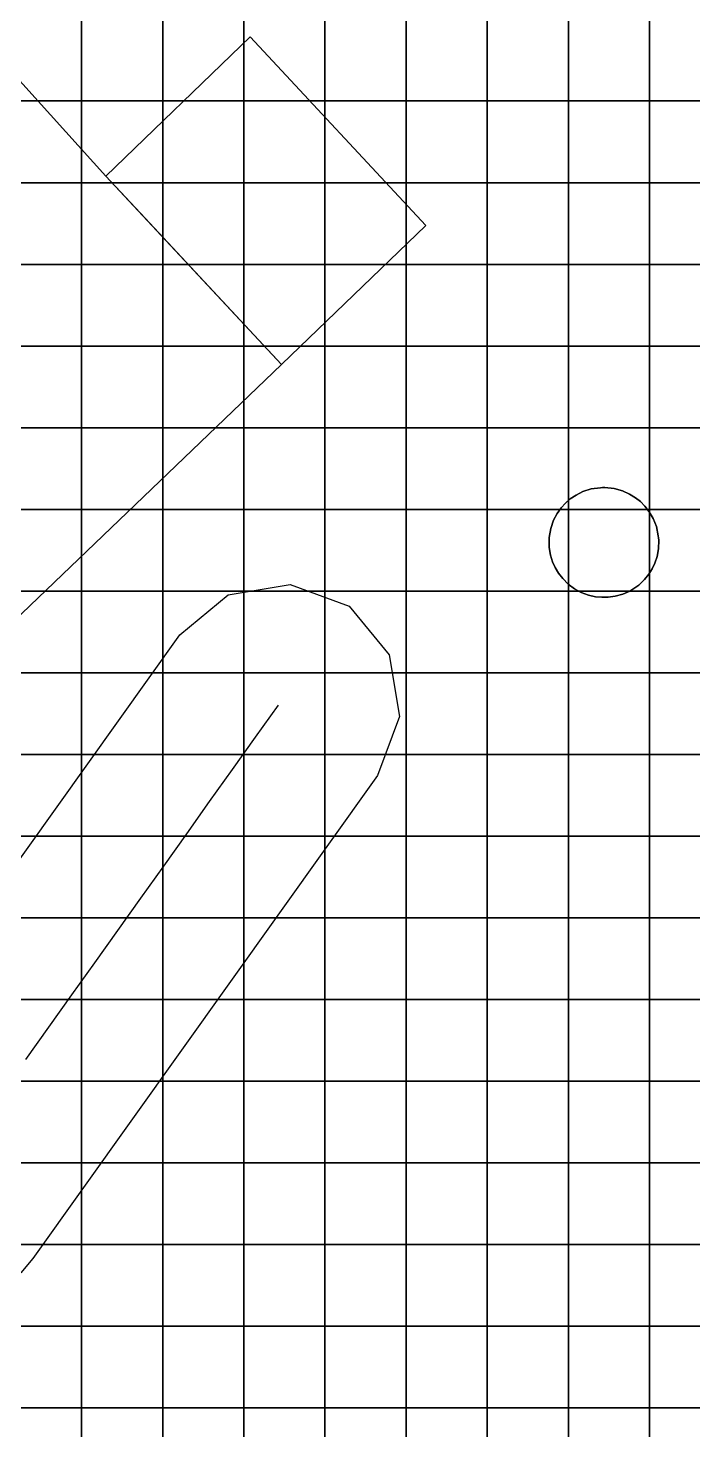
# Model space of a CAD drawing. Header units: metres. Extents: x -5 to 122, y -9 to 115.
# Drawn here: x 64.87 to 81.3, y 60.1 to 94.78 of the extents above; entities that cross this region are included whole.
import ezdxf

# ---------------------------------------------------------------- set-up
doc = ezdxf.new("R2010")
doc.units = ezdxf.units.M
for name, color, linetype in [('buildings', 7, 'Continuous'), ('osm_streets', 7, 'Continuous'), ('osm_streets_centerlines', 7, 'Continuous'), ('terrain', 7, 'Continuous')]:
    doc.layers.add(name, color=color, linetype=linetype)

msp = doc.modelspace()

# ---------------------------------------------------------------- linework, layer by layer
at = {"layer": 'buildings'}
for points, invisible_edges in [([(70.354, 94.561, 1.798), (66.789, 91.114, 1.798), (66.789, 91.114, 5.381), (70.354, 94.561, 1.798)], 6), ([(66.789, 91.114, 5.381), (70.354, 94.561, 4.385), (70.354, 94.561, 1.798), (66.789, 91.114, 5.381)], 4), ([(70.354, 94.561, 4.385), (66.789, 91.114, 5.381), (71.128, 86.457, 5.381), (70.354, 94.561, 4.385)], 4), ([(66.789, 91.114, 1.798), (70.354, 94.561, 1.798), (74.702, 89.895, 1.798), (66.789, 91.114, 1.798)], 6), ([(71.128, 86.457, 5.381), (74.702, 89.895, 4.385), (70.354, 94.561, 4.385), (71.128, 86.457, 5.381)], 6), ([(74.702, 89.895, 1.798), (70.354, 94.561, 1.798), (70.354, 94.561, 4.385), (74.702, 89.895, 1.798)], 6), ([(70.354, 94.561, 4.385), (74.702, 89.895, 4.385), (74.702, 89.895, 1.798), (70.354, 94.561, 4.385)], 4), ([(66.789, 91.114, 6.191), (64.432, 93.729, 4.74), (51.161, 81.069, 4.74), (66.789, 91.114, 6.191)], 4), ([(54.611, 77.486, 1.817), (64.432, 93.729, 1.817), (66.789, 91.114, 1.817), (54.611, 77.486, 1.817)], 5), ([(66.789, 91.114, 1.817), (64.432, 93.729, 1.817), (64.432, 93.729, 4.74), (66.789, 91.114, 1.817)], 6), ([(64.432, 93.729, 4.74), (66.789, 91.114, 6.191), (66.789, 91.114, 1.817), (64.432, 93.729, 4.74)], 4), ([(51.161, 81.069, 4.74), (67.759, 90.073, 6.778), (66.789, 91.114, 6.191), (51.161, 81.069, 4.74)], 5), ([(66.789, 91.114, 1.817), (71.128, 86.457, 1.817), (54.611, 77.486, 1.817), (66.789, 91.114, 1.817)], 7), ([(67.759, 90.073, 1.817), (66.789, 91.114, 1.817), (66.789, 91.114, 6.191), (67.759, 90.073, 1.817)], 6), ([(66.789, 91.114, 6.191), (67.759, 90.073, 6.778), (67.759, 90.073, 1.817), (66.789, 91.114, 6.191)], 4), ([(66.789, 91.114, 1.817), (67.759, 90.073, 1.817), (71.128, 86.457, 1.817), (66.789, 91.114, 1.817)], 5), ([(74.702, 89.895, 1.798), (71.128, 86.457, 1.798), (66.789, 91.114, 1.798), (74.702, 89.895, 1.798)], 4), ([(66.789, 91.114, 1.798), (71.128, 86.457, 1.798), (71.128, 86.457, 5.381), (66.789, 91.114, 1.798)], 6), ([(71.128, 86.457, 5.381), (66.789, 91.114, 5.381), (66.789, 91.114, 1.798), (71.128, 86.457, 5.381)], 4), ([(51.161, 81.069, 4.74), (54.611, 77.486, 6.778), (67.759, 90.073, 6.778), (51.161, 81.069, 4.74)], 6), ([(71.128, 86.457, 4.74), (67.759, 90.073, 6.778), (54.611, 77.486, 6.778), (71.128, 86.457, 4.74)], 6), ([(71.128, 86.457, 1.817), (67.759, 90.073, 1.817), (67.759, 90.073, 6.778), (71.128, 86.457, 1.817)], 6), ([(67.759, 90.073, 6.778), (71.128, 86.457, 4.74), (71.128, 86.457, 1.817), (67.759, 90.073, 6.778)], 4), ([(71.128, 86.457, 1.798), (74.702, 89.895, 1.798), (74.702, 89.895, 4.385), (71.128, 86.457, 1.798)], 6), ([(74.702, 89.895, 4.385), (71.128, 86.457, 5.381), (71.128, 86.457, 1.798), (74.702, 89.895, 4.385)], 4), ([(71.128, 86.457, 1.817), (58.06, 73.903, 1.817), (54.611, 77.486, 1.817), (71.128, 86.457, 1.817)], 4), ([(54.611, 77.486, 6.778), (58.06, 73.903, 4.74), (71.128, 86.457, 4.74), (54.611, 77.486, 6.778)], 4), ([(58.06, 73.903, 1.817), (71.128, 86.457, 1.817), (71.128, 86.457, 4.74), (58.06, 73.903, 1.817)], 6), ([(71.128, 86.457, 4.74), (58.06, 73.903, 4.74), (58.06, 73.903, 1.817), (71.128, 86.457, 4.74)], 4), ([(79.737, 83.249, 4.721), (78.412, 83.225, 4.721), (77.783, 81.738, 4.721), (79.737, 83.249, 4.721)], 7), ([(77.783, 81.738, 4.721), (79.963, 80.998, 4.721), (79.737, 83.249, 4.721), (77.783, 81.738, 4.721)], 7), ([(77.857, 82.601, 1.721), (78.268, 83.128, 1.721), (79.017, 83.406, 1.721), (77.857, 82.601, 1.721)], 7), ([(77.857, 82.601, 1.721), (79.017, 83.406, 1.721), (80.116, 82.95, 1.721), (77.857, 82.601, 1.721)], 7), ([(78.268, 83.128, 1.721), (78.584, 83.309, 1.721), (79.017, 83.406, 1.721), (78.268, 83.128, 1.721)], 7), ([(78.268, 83.128, 1.721), (78.412, 83.225, 1.721), (78.584, 83.309, 1.721), (78.268, 83.128, 1.721)], 4), ([(79.066, 83.408, 4.721), (78.786, 83.374, 4.721), (78.412, 83.225, 4.721), (79.066, 83.408, 4.721)], 7), ([(79.737, 83.249, 4.721), (79.066, 83.408, 4.721), (78.412, 83.225, 4.721), (79.737, 83.249, 4.721)], 7), ([(78.786, 83.374, 4.721), (78.584, 83.309, 4.721), (78.412, 83.225, 4.721), (78.786, 83.374, 4.721)], 4), ([(78.584, 83.309, 1.721), (78.412, 83.225, 1.721), (78.412, 83.225, 4.721), (78.584, 83.309, 1.721)], 6), ([(78.412, 83.225, 4.721), (78.584, 83.309, 4.721), (78.584, 83.309, 1.721), (78.412, 83.225, 4.721)], 4), ([(78.584, 83.309, 1.721), (78.786, 83.374, 1.721), (79.017, 83.406, 1.721), (78.584, 83.309, 1.721)], 4), ([(78.786, 83.374, 1.721), (78.584, 83.309, 1.721), (78.584, 83.309, 4.721), (78.786, 83.374, 1.721)], 6), ([(78.584, 83.309, 4.721), (78.786, 83.374, 4.721), (78.786, 83.374, 1.721), (78.584, 83.309, 4.721)], 4), ([(79.066, 83.408, 4.721), (79.017, 83.406, 4.721), (78.786, 83.374, 4.721), (79.066, 83.408, 4.721)], 4), ([(79.017, 83.406, 1.721), (78.786, 83.374, 1.721), (78.786, 83.374, 4.721), (79.017, 83.406, 1.721)], 6), ([(78.786, 83.374, 4.721), (79.017, 83.406, 4.721), (79.017, 83.406, 1.721), (78.786, 83.374, 4.721)], 4), ([(79.017, 83.406, 1.721), (79.066, 83.408, 1.721), (79.123, 83.408, 1.721), (79.017, 83.406, 1.721)], 4), ([(79.017, 83.406, 1.721), (79.123, 83.408, 1.721), (79.561, 83.328, 1.721), (79.017, 83.406, 1.721)], 7), ([(79.066, 83.408, 1.721), (79.017, 83.406, 1.721), (79.017, 83.406, 4.721), (79.066, 83.408, 1.721)], 6), ([(79.017, 83.406, 4.721), (79.066, 83.408, 4.721), (79.066, 83.408, 1.721), (79.017, 83.406, 4.721)], 4), ([(79.017, 83.406, 1.721), (79.561, 83.328, 1.721), (80.116, 82.95, 1.721), (79.017, 83.406, 1.721)], 7), ([(79.355, 83.384, 4.721), (79.123, 83.408, 4.721), (79.066, 83.408, 4.721), (79.355, 83.384, 4.721)], 4), ([(79.737, 83.249, 4.721), (79.355, 83.384, 4.721), (79.066, 83.408, 4.721), (79.737, 83.249, 4.721)], 7), ([(79.123, 83.408, 1.721), (79.066, 83.408, 1.721), (79.066, 83.408, 4.721), (79.123, 83.408, 1.721)], 6), ([(79.066, 83.408, 4.721), (79.123, 83.408, 4.721), (79.123, 83.408, 1.721), (79.066, 83.408, 4.721)], 4), ([(79.123, 83.408, 1.721), (79.355, 83.384, 1.721), (79.561, 83.328, 1.721), (79.123, 83.408, 1.721)], 4), ([(79.355, 83.384, 1.721), (79.123, 83.408, 1.721), (79.123, 83.408, 4.721), (79.355, 83.384, 1.721)], 6), ([(79.123, 83.408, 4.721), (79.355, 83.384, 4.721), (79.355, 83.384, 1.721), (79.123, 83.408, 4.721)], 4), ([(79.737, 83.249, 4.721), (79.561, 83.328, 4.721), (79.355, 83.384, 4.721), (79.737, 83.249, 4.721)], 4), ([(79.561, 83.328, 1.721), (79.355, 83.384, 1.721), (79.355, 83.384, 4.721), (79.561, 83.328, 1.721)], 6), ([(79.355, 83.384, 4.721), (79.561, 83.328, 4.721), (79.561, 83.328, 1.721), (79.355, 83.384, 4.721)], 4), ([(79.561, 83.328, 1.721), (79.737, 83.249, 1.721), (79.885, 83.158, 1.721), (79.561, 83.328, 1.721)], 4), ([(79.561, 83.328, 1.721), (79.885, 83.158, 1.721), (80.116, 82.95, 1.721), (79.561, 83.328, 1.721)], 7), ([(79.737, 83.249, 1.721), (79.561, 83.328, 1.721), (79.561, 83.328, 4.721), (79.737, 83.249, 1.721)], 6), ([(79.561, 83.328, 4.721), (79.737, 83.249, 4.721), (79.737, 83.249, 1.721), (79.561, 83.328, 4.721)], 4), ([(80.006, 83.061, 4.721), (79.885, 83.158, 4.721), (79.737, 83.249, 4.721), (80.006, 83.061, 4.721)], 4), ([(80.222, 82.813, 4.721), (80.006, 83.061, 4.721), (79.737, 83.249, 4.721), (80.222, 82.813, 4.721)], 7), ([(80.452, 82.163, 4.721), (80.222, 82.813, 4.721), (79.737, 83.249, 4.721), (80.452, 82.163, 4.721)], 7), ([(79.963, 80.998, 4.721), (80.452, 82.163, 4.721), (79.737, 83.249, 4.721), (79.963, 80.998, 4.721)], 7), ([(79.885, 83.158, 1.721), (79.737, 83.249, 1.721), (79.737, 83.249, 4.721), (79.885, 83.158, 1.721)], 6), ([(79.737, 83.249, 4.721), (79.885, 83.158, 4.721), (79.885, 83.158, 1.721), (79.737, 83.249, 4.721)], 4), ([(78.412, 83.225, 4.721), (77.946, 82.771, 4.721), (77.783, 81.738, 4.721), (78.412, 83.225, 4.721)], 7), ([(77.857, 82.601, 1.721), (78.047, 82.912, 1.721), (78.268, 83.128, 1.721), (77.857, 82.601, 1.721)], 7), ([(77.857, 82.601, 1.721), (80.116, 82.95, 1.721), (79.565, 80.773, 1.721), (77.857, 82.601, 1.721)], 7), ([(77.857, 82.601, 1.721), (77.946, 82.771, 1.721), (78.047, 82.912, 1.721), (77.857, 82.601, 1.721)], 4), ([(78.412, 83.225, 4.721), (78.151, 83.026, 4.721), (77.946, 82.771, 4.721), (78.412, 83.225, 4.721)], 7), ([(78.151, 83.026, 4.721), (78.047, 82.912, 4.721), (77.946, 82.771, 4.721), (78.151, 83.026, 4.721)], 4), ([(78.047, 82.912, 1.721), (77.946, 82.771, 1.721), (77.946, 82.771, 4.721), (78.047, 82.912, 1.721)], 6), ([(77.946, 82.771, 4.721), (78.047, 82.912, 4.721), (78.047, 82.912, 1.721), (77.946, 82.771, 4.721)], 4), ([(78.047, 82.912, 1.721), (78.151, 83.026, 1.721), (78.268, 83.128, 1.721), (78.047, 82.912, 1.721)], 4), ([(78.151, 83.026, 1.721), (78.047, 82.912, 1.721), (78.047, 82.912, 4.721), (78.151, 83.026, 1.721)], 6), ([(78.047, 82.912, 4.721), (78.151, 83.026, 4.721), (78.151, 83.026, 1.721), (78.047, 82.912, 4.721)], 4), ([(78.412, 83.225, 4.721), (78.268, 83.128, 4.721), (78.151, 83.026, 4.721), (78.412, 83.225, 4.721)], 4), ([(78.268, 83.128, 1.721), (78.151, 83.026, 1.721), (78.151, 83.026, 4.721), (78.268, 83.128, 1.721)], 6), ([(78.151, 83.026, 4.721), (78.268, 83.128, 4.721), (78.268, 83.128, 1.721), (78.151, 83.026, 4.721)], 4), ([(78.412, 83.225, 1.721), (78.268, 83.128, 1.721), (78.268, 83.128, 4.721), (78.412, 83.225, 1.721)], 6), ([(78.268, 83.128, 4.721), (78.412, 83.225, 4.721), (78.412, 83.225, 1.721), (78.268, 83.128, 4.721)], 4), ([(80.116, 82.95, 1.721), (80.414, 81.705, 1.721), (79.565, 80.773, 1.721), (80.116, 82.95, 1.721)], 7), ([(79.885, 83.158, 1.721), (80.006, 83.061, 1.721), (80.116, 82.95, 1.721), (79.885, 83.158, 1.721)], 4), ([(80.006, 83.061, 1.721), (79.885, 83.158, 1.721), (79.885, 83.158, 4.721), (80.006, 83.061, 1.721)], 6), ([(79.885, 83.158, 4.721), (80.006, 83.061, 4.721), (80.006, 83.061, 1.721), (79.885, 83.158, 4.721)], 4), ([(80.116, 82.95, 1.721), (80.006, 83.061, 1.721), (80.006, 83.061, 4.721), (80.116, 82.95, 1.721)], 6), ([(80.006, 83.061, 4.721), (80.116, 82.95, 4.721), (80.116, 82.95, 1.721), (80.006, 83.061, 4.721)], 4), ([(80.222, 82.813, 4.721), (80.116, 82.95, 4.721), (80.006, 83.061, 4.721), (80.222, 82.813, 4.721)], 4), ([(80.116, 82.95, 1.721), (80.222, 82.813, 1.721), (80.319, 82.646, 1.721), (80.116, 82.95, 1.721)], 4), ([(80.116, 82.95, 1.721), (80.319, 82.646, 1.721), (80.446, 82.219, 1.721), (80.116, 82.95, 1.721)], 7), ([(80.116, 82.95, 1.721), (80.446, 82.219, 1.721), (80.414, 81.705, 1.721), (80.116, 82.95, 1.721)], 7), ([(80.222, 82.813, 1.721), (80.116, 82.95, 1.721), (80.116, 82.95, 4.721), (80.222, 82.813, 1.721)], 6), ([(80.116, 82.95, 4.721), (80.222, 82.813, 4.721), (80.222, 82.813, 1.721), (80.116, 82.95, 4.721)], 4), ([(77.75, 82.17, 1.721), (77.788, 82.4, 1.721), (77.857, 82.601, 1.721), (77.75, 82.17, 1.721)], 4), ([(77.751, 81.929, 1.721), (77.75, 82.17, 1.721), (77.857, 82.601, 1.721), (77.751, 81.929, 1.721)], 7), ([(77.834, 81.572, 1.721), (77.751, 81.929, 1.721), (77.857, 82.601, 1.721), (77.834, 81.572, 1.721)], 7), ([(77.946, 82.771, 4.721), (77.788, 82.4, 4.721), (77.783, 81.738, 4.721), (77.946, 82.771, 4.721)], 7), ([(77.946, 82.771, 4.721), (77.857, 82.601, 4.721), (77.788, 82.4, 4.721), (77.946, 82.771, 4.721)], 4), ([(77.857, 82.601, 1.721), (77.788, 82.4, 1.721), (77.788, 82.4, 4.721), (77.857, 82.601, 1.721)], 6), ([(77.788, 82.4, 4.721), (77.857, 82.601, 4.721), (77.857, 82.601, 1.721), (77.788, 82.4, 4.721)], 4), ([(78.221, 81.02, 1.721), (77.834, 81.572, 1.721), (77.857, 82.601, 1.721), (78.221, 81.02, 1.721)], 7), ([(77.946, 82.771, 1.721), (77.857, 82.601, 1.721), (77.857, 82.601, 4.721), (77.946, 82.771, 1.721)], 6), ([(77.857, 82.601, 4.721), (77.946, 82.771, 4.721), (77.946, 82.771, 1.721), (77.857, 82.601, 4.721)], 4), ([(79.565, 80.773, 1.721), (78.221, 81.02, 1.721), (77.857, 82.601, 1.721), (79.565, 80.773, 1.721)], 7), ([(80.397, 82.448, 4.721), (80.319, 82.646, 4.721), (80.222, 82.813, 4.721), (80.397, 82.448, 4.721)], 4), ([(80.452, 82.163, 4.721), (80.397, 82.448, 4.721), (80.222, 82.813, 4.721), (80.452, 82.163, 4.721)], 7), ([(80.319, 82.646, 1.721), (80.222, 82.813, 1.721), (80.222, 82.813, 4.721), (80.319, 82.646, 1.721)], 6), ([(80.222, 82.813, 4.721), (80.319, 82.646, 4.721), (80.319, 82.646, 1.721), (80.222, 82.813, 4.721)], 4), ([(80.319, 82.646, 1.721), (80.397, 82.448, 1.721), (80.446, 82.219, 1.721), (80.319, 82.646, 1.721)], 4), ([(80.397, 82.448, 1.721), (80.319, 82.646, 1.721), (80.319, 82.646, 4.721), (80.397, 82.448, 1.721)], 6), ([(80.319, 82.646, 4.721), (80.397, 82.448, 4.721), (80.397, 82.448, 1.721), (80.319, 82.646, 4.721)], 4), ([(77.788, 82.4, 4.721), (77.75, 82.17, 4.721), (77.747, 82.121, 4.721), (77.788, 82.4, 4.721)], 6), ([(77.788, 82.4, 4.721), (77.747, 82.121, 4.721), (77.783, 81.738, 4.721), (77.788, 82.4, 4.721)], 7), ([(77.788, 82.4, 1.721), (77.75, 82.17, 1.721), (77.75, 82.17, 4.721), (77.788, 82.4, 1.721)], 6), ([(77.75, 82.17, 4.721), (77.788, 82.4, 4.721), (77.788, 82.4, 1.721), (77.75, 82.17, 4.721)], 4), ([(80.452, 82.163, 4.721), (80.446, 82.219, 4.721), (80.397, 82.448, 4.721), (80.452, 82.163, 4.721)], 4), ([(80.446, 82.219, 1.721), (80.397, 82.448, 1.721), (80.397, 82.448, 4.721), (80.446, 82.219, 1.721)], 6), ([(80.397, 82.448, 4.721), (80.446, 82.219, 4.721), (80.446, 82.219, 1.721), (80.397, 82.448, 4.721)], 4), ([(80.446, 82.219, 1.721), (80.456, 82.107, 1.721), (80.414, 81.705, 1.721), (80.446, 82.219, 1.721)], 7), ([(80.446, 82.219, 1.721), (80.452, 82.163, 1.721), (80.456, 82.107, 1.721), (80.446, 82.219, 1.721)], 4), ([(80.452, 82.163, 1.721), (80.446, 82.219, 1.721), (80.446, 82.219, 4.721), (80.452, 82.163, 1.721)], 6), ([(80.446, 82.219, 4.721), (80.452, 82.163, 4.721), (80.452, 82.163, 1.721), (80.446, 82.219, 4.721)], 4), ([(77.751, 81.929, 1.721), (77.747, 82.121, 1.721), (77.75, 82.17, 1.721), (77.751, 81.929, 1.721)], 6), ([(77.75, 82.17, 1.721), (77.747, 82.121, 1.721), (77.747, 82.121, 4.721), (77.75, 82.17, 1.721)], 6), ([(77.747, 82.121, 4.721), (77.75, 82.17, 4.721), (77.75, 82.17, 1.721), (77.747, 82.121, 4.721)], 4), ([(77.747, 82.121, 4.721), (77.751, 81.929, 4.721), (77.783, 81.738, 4.721), (77.747, 82.121, 4.721)], 4), ([(77.747, 82.121, 1.721), (77.751, 81.929, 1.721), (77.751, 81.929, 4.721), (77.747, 82.121, 1.721)], 6), ([(77.751, 81.929, 4.721), (77.747, 82.121, 4.721), (77.747, 82.121, 1.721), (77.751, 81.929, 4.721)], 4), ([(77.834, 81.572, 1.721), (77.783, 81.738, 1.721), (77.751, 81.929, 1.721), (77.834, 81.572, 1.721)], 4), ([(77.751, 81.929, 1.721), (77.783, 81.738, 1.721), (77.783, 81.738, 4.721), (77.751, 81.929, 1.721)], 6), ([(77.783, 81.738, 4.721), (77.751, 81.929, 4.721), (77.751, 81.929, 1.721), (77.783, 81.738, 4.721)], 4), ([(79.963, 80.998, 4.721), (80.359, 81.54, 4.721), (80.452, 82.163, 4.721), (79.963, 80.998, 4.721)], 7), ([(80.359, 81.54, 4.721), (80.449, 81.894, 4.721), (80.452, 82.163, 4.721), (80.359, 81.54, 4.721)], 7), ([(80.359, 81.54, 4.721), (80.414, 81.705, 4.721), (80.449, 81.894, 4.721), (80.359, 81.54, 4.721)], 4), ([(80.456, 82.107, 1.721), (80.449, 81.894, 1.721), (80.414, 81.705, 1.721), (80.456, 82.107, 1.721)], 4), ([(80.414, 81.705, 1.721), (80.449, 81.894, 1.721), (80.449, 81.894, 4.721), (80.414, 81.705, 1.721)], 6), ([(80.449, 81.894, 4.721), (80.414, 81.705, 4.721), (80.414, 81.705, 1.721), (80.449, 81.894, 4.721)], 4), ([(80.449, 81.894, 4.721), (80.456, 82.107, 4.721), (80.452, 82.163, 4.721), (80.449, 81.894, 4.721)], 4), ([(80.449, 81.894, 1.721), (80.456, 82.107, 1.721), (80.456, 82.107, 4.721), (80.449, 81.894, 1.721)], 6), ([(80.456, 82.107, 4.721), (80.449, 81.894, 4.721), (80.449, 81.894, 1.721), (80.456, 82.107, 4.721)], 4), ([(80.456, 82.107, 1.721), (80.452, 82.163, 1.721), (80.452, 82.163, 4.721), (80.456, 82.107, 1.721)], 6), ([(80.452, 82.163, 4.721), (80.456, 82.107, 4.721), (80.456, 82.107, 1.721), (80.452, 82.163, 4.721)], 4), ([(77.783, 81.738, 1.721), (77.834, 81.572, 1.721), (77.834, 81.572, 4.721), (77.783, 81.738, 1.721)], 6), ([(77.834, 81.572, 4.721), (77.783, 81.738, 4.721), (77.783, 81.738, 1.721), (77.834, 81.572, 4.721)], 4), ([(77.783, 81.738, 4.721), (77.834, 81.572, 4.721), (77.898, 81.429, 4.721), (77.783, 81.738, 4.721)], 4), ([(77.783, 81.738, 4.721), (77.898, 81.429, 4.721), (78.084, 81.156, 4.721), (77.783, 81.738, 4.721)], 7), ([(77.783, 81.738, 4.721), (78.084, 81.156, 4.721), (78.724, 80.748, 4.721), (77.783, 81.738, 4.721)], 7), ([(77.783, 81.738, 4.721), (78.724, 80.748, 4.721), (79.963, 80.998, 4.721), (77.783, 81.738, 4.721)], 7), ([(77.978, 81.294, 1.721), (77.898, 81.429, 1.721), (77.834, 81.572, 1.721), (77.978, 81.294, 1.721)], 4), ([(78.221, 81.02, 1.721), (77.978, 81.294, 1.721), (77.834, 81.572, 1.721), (78.221, 81.02, 1.721)], 7), ([(77.834, 81.572, 1.721), (77.898, 81.429, 1.721), (77.898, 81.429, 4.721), (77.834, 81.572, 1.721)], 6), ([(77.898, 81.429, 4.721), (77.834, 81.572, 4.721), (77.834, 81.572, 1.721), (77.898, 81.429, 4.721)], 4), ([(80.414, 81.705, 1.721), (80.102, 81.131, 1.721), (79.565, 80.773, 1.721), (80.414, 81.705, 1.721)], 7), ([(79.963, 80.998, 4.721), (80.211, 81.266, 4.721), (80.359, 81.54, 4.721), (79.963, 80.998, 4.721)], 7), ([(80.414, 81.705, 1.721), (80.293, 81.399, 1.721), (80.102, 81.131, 1.721), (80.414, 81.705, 1.721)], 7), ([(80.211, 81.266, 4.721), (80.293, 81.399, 4.721), (80.359, 81.54, 4.721), (80.211, 81.266, 4.721)], 4), ([(80.414, 81.705, 1.721), (80.359, 81.54, 1.721), (80.293, 81.399, 1.721), (80.414, 81.705, 1.721)], 4), ([(80.293, 81.399, 1.721), (80.359, 81.54, 1.721), (80.359, 81.54, 4.721), (80.293, 81.399, 1.721)], 6), ([(80.359, 81.54, 4.721), (80.293, 81.399, 4.721), (80.293, 81.399, 1.721), (80.359, 81.54, 4.721)], 4), ([(80.359, 81.54, 1.721), (80.414, 81.705, 1.721), (80.414, 81.705, 4.721), (80.359, 81.54, 1.721)], 6), ([(80.414, 81.705, 4.721), (80.359, 81.54, 4.721), (80.359, 81.54, 1.721), (80.414, 81.705, 4.721)], 4), ([(77.898, 81.429, 4.721), (77.978, 81.294, 4.721), (78.084, 81.156, 4.721), (77.898, 81.429, 4.721)], 4), ([(77.898, 81.429, 1.721), (77.978, 81.294, 1.721), (77.978, 81.294, 4.721), (77.898, 81.429, 1.721)], 6), ([(77.978, 81.294, 4.721), (77.898, 81.429, 4.721), (77.898, 81.429, 1.721), (77.978, 81.294, 4.721)], 4), ([(78.221, 81.02, 1.721), (78.084, 81.156, 1.721), (77.978, 81.294, 1.721), (78.221, 81.02, 1.721)], 4), ([(77.978, 81.294, 1.721), (78.084, 81.156, 1.721), (78.084, 81.156, 4.721), (77.978, 81.294, 1.721)], 6), ([(78.084, 81.156, 4.721), (77.978, 81.294, 4.721), (77.978, 81.294, 1.721), (78.084, 81.156, 4.721)], 4), ([(78.084, 81.156, 4.721), (78.221, 81.02, 4.721), (78.375, 80.905, 4.721), (78.084, 81.156, 4.721)], 4), ([(78.084, 81.156, 4.721), (78.375, 80.905, 4.721), (78.724, 80.748, 4.721), (78.084, 81.156, 4.721)], 7), ([(78.084, 81.156, 1.721), (78.221, 81.02, 1.721), (78.221, 81.02, 4.721), (78.084, 81.156, 1.721)], 6), ([(78.221, 81.02, 4.721), (78.084, 81.156, 4.721), (78.084, 81.156, 1.721), (78.221, 81.02, 4.721)], 4), ([(79.963, 80.998, 4.721), (80.102, 81.131, 4.721), (80.211, 81.266, 4.721), (79.963, 80.998, 4.721)], 4), ([(80.293, 81.399, 1.721), (80.211, 81.266, 1.721), (80.102, 81.131, 1.721), (80.293, 81.399, 1.721)], 4), ([(80.102, 81.131, 1.721), (80.211, 81.266, 1.721), (80.211, 81.266, 4.721), (80.102, 81.131, 1.721)], 6), ([(80.211, 81.266, 4.721), (80.102, 81.131, 4.721), (80.102, 81.131, 1.721), (80.211, 81.266, 4.721)], 4), ([(80.211, 81.266, 1.721), (80.293, 81.399, 1.721), (80.293, 81.399, 4.721), (80.211, 81.266, 1.721)], 6), ([(80.293, 81.399, 4.721), (80.211, 81.266, 4.721), (80.211, 81.266, 1.721), (80.293, 81.399, 4.721)], 4), ([(78.542, 80.815, 1.721), (78.375, 80.905, 1.721), (78.221, 81.02, 1.721), (78.542, 80.815, 1.721)], 4), ([(78.894, 80.71, 1.721), (78.542, 80.815, 1.721), (78.221, 81.02, 1.721), (78.894, 80.71, 1.721)], 7), ([(79.565, 80.773, 1.721), (78.894, 80.71, 1.721), (78.221, 81.02, 1.721), (79.565, 80.773, 1.721)], 7), ([(78.221, 81.02, 1.721), (78.375, 80.905, 1.721), (78.375, 80.905, 4.721), (78.221, 81.02, 1.721)], 6), ([(78.375, 80.905, 4.721), (78.221, 81.02, 4.721), (78.221, 81.02, 1.721), (78.375, 80.905, 4.721)], 4), ([(78.375, 80.905, 1.721), (78.542, 80.815, 1.721), (78.542, 80.815, 4.721), (78.375, 80.905, 1.721)], 6), ([(78.542, 80.815, 4.721), (78.375, 80.905, 4.721), (78.375, 80.905, 1.721), (78.542, 80.815, 4.721)], 4), ([(78.375, 80.905, 4.721), (78.542, 80.815, 4.721), (78.724, 80.748, 4.721), (78.375, 80.905, 4.721)], 4), ([(78.894, 80.71, 1.721), (78.724, 80.748, 1.721), (78.542, 80.815, 1.721), (78.894, 80.71, 1.721)], 4), ([(78.542, 80.815, 1.721), (78.724, 80.748, 1.721), (78.724, 80.748, 4.721), (78.542, 80.815, 1.721)], 6), ([(78.724, 80.748, 4.721), (78.542, 80.815, 4.721), (78.542, 80.815, 1.721), (78.724, 80.748, 4.721)], 4), ([(78.724, 80.748, 4.721), (79.379, 80.721, 4.721), (79.963, 80.998, 4.721), (78.724, 80.748, 4.721)], 7), ([(79.379, 80.721, 4.721), (79.739, 80.849, 4.721), (79.963, 80.998, 4.721), (79.379, 80.721, 4.721)], 7), ([(79.379, 80.721, 4.721), (79.565, 80.773, 4.721), (79.739, 80.849, 4.721), (79.379, 80.721, 4.721)], 4), ([(80.102, 81.131, 1.721), (79.788, 80.876, 1.721), (79.565, 80.773, 1.721), (80.102, 81.131, 1.721)], 7), ([(79.788, 80.876, 1.721), (79.739, 80.849, 1.721), (79.565, 80.773, 1.721), (79.788, 80.876, 1.721)], 4), ([(79.565, 80.773, 1.721), (79.739, 80.849, 1.721), (79.739, 80.849, 4.721), (79.565, 80.773, 1.721)], 6), ([(79.739, 80.849, 4.721), (79.565, 80.773, 4.721), (79.565, 80.773, 1.721), (79.739, 80.849, 4.721)], 4), ([(79.739, 80.849, 4.721), (79.788, 80.876, 4.721), (79.963, 80.998, 4.721), (79.739, 80.849, 4.721)], 4), ([(79.739, 80.849, 1.721), (79.788, 80.876, 1.721), (79.788, 80.876, 4.721), (79.739, 80.849, 1.721)], 6), ([(79.788, 80.876, 4.721), (79.739, 80.849, 4.721), (79.739, 80.849, 1.721), (79.788, 80.876, 4.721)], 4), ([(80.102, 81.131, 1.721), (79.963, 80.998, 1.721), (79.788, 80.876, 1.721), (80.102, 81.131, 1.721)], 4), ([(79.788, 80.876, 1.721), (79.963, 80.998, 1.721), (79.963, 80.998, 4.721), (79.788, 80.876, 1.721)], 6), ([(79.963, 80.998, 4.721), (79.788, 80.876, 4.721), (79.788, 80.876, 1.721), (79.963, 80.998, 4.721)], 4), ([(79.963, 80.998, 1.721), (80.102, 81.131, 1.721), (80.102, 81.131, 4.721), (79.963, 80.998, 1.721)], 6), ([(80.102, 81.131, 4.721), (79.963, 80.998, 4.721), (79.963, 80.998, 1.721), (80.102, 81.131, 4.721)], 4), ([(78.724, 80.748, 4.721), (78.894, 80.71, 4.721), (79.05, 80.695, 4.721), (78.724, 80.748, 4.721)], 4), ([(78.724, 80.748, 4.721), (79.05, 80.695, 4.721), (79.379, 80.721, 4.721), (78.724, 80.748, 4.721)], 7), ([(78.724, 80.748, 1.721), (78.894, 80.71, 1.721), (78.894, 80.71, 4.721), (78.724, 80.748, 1.721)], 6), ([(78.894, 80.71, 4.721), (78.724, 80.748, 4.721), (78.724, 80.748, 1.721), (78.894, 80.71, 4.721)], 4), ([(79.565, 80.773, 1.721), (79.206, 80.698, 1.721), (78.894, 80.71, 1.721), (79.565, 80.773, 1.721)], 7), ([(79.206, 80.698, 1.721), (79.05, 80.695, 1.721), (78.894, 80.71, 1.721), (79.206, 80.698, 1.721)], 4), ([(78.894, 80.71, 1.721), (79.05, 80.695, 1.721), (79.05, 80.695, 4.721), (78.894, 80.71, 1.721)], 6), ([(79.05, 80.695, 4.721), (78.894, 80.71, 4.721), (78.894, 80.71, 1.721), (79.05, 80.695, 4.721)], 4), ([(79.05, 80.695, 4.721), (79.206, 80.698, 4.721), (79.379, 80.721, 4.721), (79.05, 80.695, 4.721)], 4), ([(79.05, 80.695, 1.721), (79.206, 80.698, 1.721), (79.206, 80.698, 4.721), (79.05, 80.695, 1.721)], 6), ([(79.206, 80.698, 4.721), (79.05, 80.695, 4.721), (79.05, 80.695, 1.721), (79.206, 80.698, 4.721)], 4), ([(79.565, 80.773, 1.721), (79.379, 80.721, 1.721), (79.206, 80.698, 1.721), (79.565, 80.773, 1.721)], 4), ([(79.206, 80.698, 1.721), (79.379, 80.721, 1.721), (79.379, 80.721, 4.721), (79.206, 80.698, 1.721)], 6), ([(79.379, 80.721, 4.721), (79.206, 80.698, 4.721), (79.206, 80.698, 1.721), (79.379, 80.721, 4.721)], 4), ([(79.379, 80.721, 1.721), (79.565, 80.773, 1.721), (79.565, 80.773, 4.721), (79.379, 80.721, 1.721)], 6), ([(79.565, 80.773, 4.721), (79.379, 80.721, 4.721), (79.379, 80.721, 1.721), (79.565, 80.773, 4.721)], 4)]:
    msp.add_3dface(points, dxfattribs=dict(at, invisible_edges=invisible_edges))
at = {"layer": 'osm_streets'}
msp.add_polyline3d([(60.23, 68.005, 1.96), (68.617, 79.77, 1.832), (69.815, 80.759, 1.812), (71.347, 81.015, 1.812), (72.802, 80.472, 1.812), (73.79, 79.274, 1.875), (74.047, 77.742, 1.897), (73.503, 76.288, 1.897), (64.983, 64.336, 1.96), (64.691, 63.986, 1.96)], dxfattribs=at)
at = {"layer": 'osm_streets_centerlines'}
msp.add_polyline3d([(64.812, 69.264, 1.908), (65.38, 70.061, 1.868), (65.948, 70.858, 1.868), (66.516, 71.655, 1.868), (67.084, 72.452, 1.875), (67.652, 73.248, 1.847), (68.22, 74.045, 1.848), (68.788, 74.842, 1.848), (69.356, 75.639, 1.835), (69.924, 76.435, 1.817), (70.492, 77.232, 1.817), (71.06, 78.029, 1.825)], dxfattribs=at)
at = {"layer": 'terrain'}
for points in [[(66.189, 92.973, 1.905), (66.189, 94.993, 1.91), (64.183, 94.993, 1.955), (64.183, 92.973, 1.945)], [(68.195, 92.973, 1.857), (68.195, 94.993, 1.865), (66.189, 94.993, 1.91), (66.189, 92.973, 1.905)], [(70.201, 92.973, 1.835), (70.201, 94.993, 1.87), (68.195, 94.993, 1.865), (68.195, 92.973, 1.857)], [(72.206, 92.973, 1.823), (72.206, 94.993, 1.757), (70.201, 94.993, 1.87), (70.201, 92.973, 1.835)], [(74.212, 92.973, 1.753), (74.212, 94.993, 1.735), (72.206, 94.993, 1.757), (72.206, 92.973, 1.823)], [(76.218, 92.973, 1.8), (76.218, 94.993, 1.555), (74.212, 94.993, 1.735), (74.212, 92.973, 1.753)], [(78.224, 92.973, 1.597), (78.224, 94.993, 1.41), (76.218, 94.993, 1.555), (76.218, 92.973, 1.8)], [(80.229, 92.973, 1.435), (80.229, 94.993, 1.34), (78.224, 94.993, 1.41), (78.224, 92.973, 1.597)], [(82.235, 92.973, 1.38), (82.235, 94.993, 1.36), (80.229, 94.993, 1.34), (80.229, 92.973, 1.435)], [(66.189, 90.952, 1.895), (66.189, 92.973, 1.905), (64.183, 92.973, 1.945), (64.183, 90.952, 1.927)], [(68.195, 90.952, 1.853), (68.195, 92.973, 1.857), (66.189, 92.973, 1.905), (66.189, 90.952, 1.895)], [(70.201, 90.952, 1.823), (70.201, 92.973, 1.835), (68.195, 92.973, 1.857), (68.195, 90.952, 1.853)], [(72.206, 90.952, 1.82), (72.206, 92.973, 1.823), (70.201, 92.973, 1.835), (70.201, 90.952, 1.823)], [(74.212, 90.952, 1.77), (74.212, 92.973, 1.753), (72.206, 92.973, 1.823), (72.206, 90.952, 1.82)], [(76.218, 90.952, 1.755), (76.218, 92.973, 1.8), (74.212, 92.973, 1.753), (74.212, 90.952, 1.77)], [(78.224, 90.952, 1.705), (78.224, 92.973, 1.597), (76.218, 92.973, 1.8), (76.218, 90.952, 1.755)], [(80.229, 90.952, 1.565), (80.229, 92.973, 1.435), (78.224, 92.973, 1.597), (78.224, 90.952, 1.705)], [(82.235, 90.952, 1.51), (82.235, 92.973, 1.38), (80.229, 92.973, 1.435), (80.229, 90.952, 1.565)], [(66.189, 88.931, 1.88), (66.189, 90.952, 1.895), (64.183, 90.952, 1.927), (64.183, 88.931, 1.915)], [(68.195, 88.931, 1.843), (68.195, 90.952, 1.853), (66.189, 90.952, 1.895), (66.189, 88.931, 1.88)], [(70.201, 88.931, 1.808), (70.201, 90.952, 1.823), (68.195, 90.952, 1.853), (68.195, 88.931, 1.843)], [(72.206, 88.931, 1.817), (72.206, 90.952, 1.82), (70.201, 90.952, 1.823), (70.201, 88.931, 1.808)], [(74.212, 88.931, 1.772), (74.212, 90.952, 1.77), (72.206, 90.952, 1.82), (72.206, 88.931, 1.817)], [(76.218, 88.931, 1.757), (76.218, 90.952, 1.755), (74.212, 90.952, 1.77), (74.212, 88.931, 1.772)], [(78.224, 88.931, 1.745), (78.224, 90.952, 1.705), (76.218, 90.952, 1.755), (76.218, 88.931, 1.757)], [(80.229, 88.931, 1.715), (80.229, 90.952, 1.565), (78.224, 90.952, 1.705), (78.224, 88.931, 1.745)], [(82.235, 88.931, 1.575), (82.235, 90.952, 1.51), (80.229, 90.952, 1.565), (80.229, 88.931, 1.715)], [(66.189, 86.911, 1.875), (66.189, 88.931, 1.88), (64.183, 88.931, 1.915), (64.183, 86.911, 1.94)], [(68.195, 86.911, 1.835), (68.195, 88.931, 1.843), (66.189, 88.931, 1.88), (66.189, 86.911, 1.875)], [(70.201, 86.911, 1.812), (70.201, 88.931, 1.808), (68.195, 88.931, 1.843), (68.195, 86.911, 1.835)], [(72.206, 86.911, 1.795), (72.206, 88.931, 1.817), (70.201, 88.931, 1.808), (70.201, 86.911, 1.812)], [(74.212, 86.911, 1.777), (74.212, 88.931, 1.772), (72.206, 88.931, 1.817), (72.206, 86.911, 1.795)], [(76.218, 86.911, 1.75), (76.218, 88.931, 1.757), (74.212, 88.931, 1.772), (74.212, 86.911, 1.777)], [(78.224, 86.911, 1.757), (78.224, 88.931, 1.745), (76.218, 88.931, 1.757), (76.218, 86.911, 1.75)], [(80.229, 86.911, 1.645), (80.229, 88.931, 1.715), (78.224, 88.931, 1.745), (78.224, 86.911, 1.757)], [(82.235, 86.911, 1.56), (82.235, 88.931, 1.575), (80.229, 88.931, 1.715), (80.229, 86.911, 1.645)], [(66.189, 84.89, 1.893), (66.189, 86.911, 1.875), (64.183, 86.911, 1.94), (64.183, 84.89, 1.933)], [(68.195, 84.89, 1.833), (68.195, 86.911, 1.835), (66.189, 86.911, 1.875), (66.189, 84.89, 1.893)], [(70.201, 84.89, 1.81), (70.201, 86.911, 1.812), (68.195, 86.911, 1.835), (68.195, 84.89, 1.833)], [(72.206, 84.89, 1.8), (72.206, 86.911, 1.795), (70.201, 86.911, 1.812), (70.201, 84.89, 1.81)], [(74.212, 84.89, 1.775), (74.212, 86.911, 1.777), (72.206, 86.911, 1.795), (72.206, 84.89, 1.8)], [(76.218, 84.89, 1.772), (76.218, 86.911, 1.75), (74.212, 86.911, 1.777), (74.212, 84.89, 1.775)], [(78.224, 84.89, 1.728), (78.224, 86.911, 1.757), (76.218, 86.911, 1.75), (76.218, 84.89, 1.772)], [(80.229, 84.89, 1.603), (80.229, 86.911, 1.645), (78.224, 86.911, 1.757), (78.224, 84.89, 1.728)], [(82.235, 84.89, 1.55), (82.235, 86.911, 1.56), (80.229, 86.911, 1.645), (80.229, 84.89, 1.603)], [(66.189, 82.869, 1.9), (66.189, 84.89, 1.893), (64.183, 84.89, 1.933), (64.183, 82.869, 1.903)], [(68.195, 82.869, 1.855), (68.195, 84.89, 1.833), (66.189, 84.89, 1.893), (66.189, 82.869, 1.9)], [(70.201, 82.869, 1.825), (70.201, 84.89, 1.81), (68.195, 84.89, 1.833), (68.195, 82.869, 1.855)], [(72.206, 82.869, 1.798), (72.206, 84.89, 1.8), (70.201, 84.89, 1.81), (70.201, 82.869, 1.825)], [(74.212, 82.869, 1.787), (74.212, 84.89, 1.775), (72.206, 84.89, 1.8), (72.206, 82.869, 1.798)], [(76.218, 82.869, 1.818), (76.218, 84.89, 1.772), (74.212, 84.89, 1.775), (74.212, 82.869, 1.787)], [(78.224, 82.869, 1.745), (78.224, 84.89, 1.728), (76.218, 84.89, 1.772), (76.218, 82.869, 1.818)], [(80.229, 82.869, 1.615), (80.229, 84.89, 1.603), (78.224, 84.89, 1.728), (78.224, 82.869, 1.745)], [(82.235, 82.869, 1.565), (82.235, 84.89, 1.55), (80.229, 84.89, 1.603), (80.229, 82.869, 1.615)], [(66.189, 80.848, 1.893), (66.189, 82.869, 1.9), (64.183, 82.869, 1.903), (64.183, 80.848, 1.912)], [(68.195, 80.848, 1.855), (68.195, 82.869, 1.855), (66.189, 82.869, 1.9), (66.189, 80.848, 1.893)], [(70.201, 80.848, 1.812), (70.201, 82.869, 1.825), (68.195, 82.869, 1.855), (68.195, 80.848, 1.855)], [(72.206, 80.848, 1.812), (72.206, 82.869, 1.798), (70.201, 82.869, 1.825), (70.201, 80.848, 1.812)], [(74.212, 80.848, 1.858), (74.212, 82.869, 1.787), (72.206, 82.869, 1.798), (72.206, 80.848, 1.812)], [(76.218, 80.848, 1.925), (76.218, 82.869, 1.818), (74.212, 82.869, 1.787), (74.212, 80.848, 1.858)], [(78.224, 80.848, 1.923), (78.224, 82.869, 1.745), (76.218, 82.869, 1.818), (76.218, 80.848, 1.925)], [(80.229, 80.848, 1.793), (80.229, 82.869, 1.615), (78.224, 82.869, 1.745), (78.224, 80.848, 1.923)], [(82.235, 80.848, 1.573), (82.235, 82.869, 1.565), (80.229, 82.869, 1.615), (80.229, 80.848, 1.793)], [(66.189, 78.828, 1.89), (66.189, 80.848, 1.893), (64.183, 80.848, 1.912), (64.183, 78.828, 1.935)], [(68.195, 78.828, 1.832), (68.195, 80.848, 1.855), (66.189, 80.848, 1.893), (66.189, 78.828, 1.89)], [(70.201, 78.828, 1.825), (70.201, 80.848, 1.812), (68.195, 80.848, 1.855), (68.195, 78.828, 1.832)], [(72.206, 78.828, 1.832), (72.206, 80.848, 1.812), (70.201, 80.848, 1.812), (70.201, 78.828, 1.825)], [(74.212, 78.828, 1.875), (74.212, 80.848, 1.858), (72.206, 80.848, 1.812), (72.206, 78.828, 1.832)], [(76.218, 78.828, 1.91), (76.218, 80.848, 1.925), (74.212, 80.848, 1.858), (74.212, 78.828, 1.875)], [(78.224, 78.828, 1.925), (78.224, 80.848, 1.923), (76.218, 80.848, 1.925), (76.218, 78.828, 1.91)], [(80.229, 78.828, 1.923), (80.229, 80.848, 1.793), (78.224, 80.848, 1.923), (78.224, 78.828, 1.925)], [(82.235, 78.828, 1.692), (82.235, 80.848, 1.573), (80.229, 80.848, 1.793), (80.229, 78.828, 1.923)], [(66.189, 76.807, 1.88), (66.189, 78.828, 1.89), (64.183, 78.828, 1.935), (64.183, 76.807, 1.925)], [(68.195, 76.807, 1.84), (68.195, 78.828, 1.832), (66.189, 78.828, 1.89), (66.189, 76.807, 1.88)], [(70.201, 76.807, 1.817), (70.201, 78.828, 1.825), (68.195, 78.828, 1.832), (68.195, 76.807, 1.84)], [(72.206, 76.807, 1.87), (72.206, 78.828, 1.832), (70.201, 78.828, 1.825), (70.201, 76.807, 1.817)], [(74.212, 76.807, 1.897), (74.212, 78.828, 1.875), (72.206, 78.828, 1.832), (72.206, 76.807, 1.87)], [(76.218, 76.807, 1.915), (76.218, 78.828, 1.91), (74.212, 78.828, 1.875), (74.212, 76.807, 1.897)], [(78.224, 76.807, 1.908), (78.224, 78.828, 1.925), (76.218, 78.828, 1.91), (76.218, 76.807, 1.915)], [(80.229, 76.807, 1.963), (80.229, 78.828, 1.923), (78.224, 78.828, 1.925), (78.224, 76.807, 1.908)], [(82.235, 76.807, 1.857), (82.235, 78.828, 1.692), (80.229, 78.828, 1.923), (80.229, 76.807, 1.963)], [(66.189, 74.786, 1.887), (66.189, 76.807, 1.88), (64.183, 76.807, 1.925), (64.183, 74.786, 1.923)], [(68.195, 74.786, 1.848), (68.195, 76.807, 1.84), (66.189, 76.807, 1.88), (66.189, 74.786, 1.887)], [(70.201, 74.786, 1.835), (70.201, 76.807, 1.817), (68.195, 76.807, 1.84), (68.195, 74.786, 1.848)], [(72.206, 74.786, 1.88), (72.206, 76.807, 1.87), (70.201, 76.807, 1.817), (70.201, 74.786, 1.835)], [(74.212, 74.786, 1.923), (74.212, 76.807, 1.897), (72.206, 76.807, 1.87), (72.206, 74.786, 1.88)], [(76.218, 74.786, 1.97), (76.218, 76.807, 1.915), (74.212, 76.807, 1.897), (74.212, 74.786, 1.923)], [(78.224, 74.786, 1.935), (78.224, 76.807, 1.908), (76.218, 76.807, 1.915), (76.218, 74.786, 1.97)], [(80.229, 74.786, 1.893), (80.229, 76.807, 1.963), (78.224, 76.807, 1.908), (78.224, 74.786, 1.935)], [(82.235, 74.786, 1.957), (82.235, 76.807, 1.857), (80.229, 76.807, 1.963), (80.229, 74.786, 1.893)], [(66.189, 72.766, 1.875), (66.189, 74.786, 1.887), (64.183, 74.786, 1.923), (64.183, 72.766, 1.93)], [(68.195, 72.766, 1.847), (68.195, 74.786, 1.848), (66.189, 74.786, 1.887), (66.189, 72.766, 1.875)], [(70.201, 72.766, 1.897), (70.201, 74.786, 1.835), (68.195, 74.786, 1.848), (68.195, 72.766, 1.847)], [(72.206, 72.766, 1.92), (72.206, 74.786, 1.88), (70.201, 74.786, 1.835), (70.201, 72.766, 1.897)], [(74.212, 72.766, 1.942), (74.212, 74.786, 1.923), (72.206, 74.786, 1.88), (72.206, 72.766, 1.92)], [(76.218, 72.766, 1.973), (76.218, 74.786, 1.97), (74.212, 74.786, 1.923), (74.212, 72.766, 1.942)], [(78.224, 72.766, 1.967), (78.224, 74.786, 1.935), (76.218, 74.786, 1.97), (76.218, 72.766, 1.973)], [(80.229, 72.766, 1.915), (80.229, 74.786, 1.893), (78.224, 74.786, 1.935), (78.224, 72.766, 1.967)], [(82.235, 72.766, 1.882), (82.235, 74.786, 1.957), (80.229, 74.786, 1.893), (80.229, 72.766, 1.915)], [(66.189, 70.745, 1.868), (66.189, 72.766, 1.875), (64.183, 72.766, 1.93), (64.183, 70.745, 1.918)], [(68.195, 70.745, 1.897), (68.195, 72.766, 1.847), (66.189, 72.766, 1.875), (66.189, 70.745, 1.868)], [(70.201, 70.745, 1.94), (70.201, 72.766, 1.897), (68.195, 72.766, 1.847), (68.195, 70.745, 1.897)], [(72.206, 70.745, 1.948), (72.206, 72.766, 1.92), (70.201, 72.766, 1.897), (70.201, 70.745, 1.94)], [(74.212, 70.745, 1.963), (74.212, 72.766, 1.942), (72.206, 72.766, 1.92), (72.206, 70.745, 1.948)], [(76.218, 70.745, 1.948), (76.218, 72.766, 1.973), (74.212, 72.766, 1.942), (74.212, 70.745, 1.963)], [(78.224, 70.745, 1.95), (78.224, 72.766, 1.967), (76.218, 72.766, 1.973), (76.218, 70.745, 1.948)], [(80.229, 70.745, 1.938), (80.229, 72.766, 1.915), (78.224, 72.766, 1.967), (78.224, 70.745, 1.95)], [(82.235, 70.745, 1.872), (82.235, 72.766, 1.882), (80.229, 72.766, 1.915), (80.229, 70.745, 1.938)], [(66.189, 68.724, 1.893), (66.189, 70.745, 1.868), (64.183, 70.745, 1.918), (64.183, 68.724, 1.908)], [(68.195, 68.724, 1.925), (68.195, 70.745, 1.897), (66.189, 70.745, 1.868), (66.189, 68.724, 1.893)], [(70.201, 68.724, 1.967), (70.201, 70.745, 1.94), (68.195, 70.745, 1.897), (68.195, 68.724, 1.925)], [(72.206, 68.724, 1.978), (72.206, 70.745, 1.948), (70.201, 70.745, 1.94), (70.201, 68.724, 1.967)], [(74.212, 68.724, 1.975), (74.212, 70.745, 1.963), (72.206, 70.745, 1.948), (72.206, 68.724, 1.978)], [(76.218, 68.724, 1.957), (76.218, 70.745, 1.948), (74.212, 70.745, 1.963), (74.212, 68.724, 1.975)], [(78.224, 68.724, 1.945), (78.224, 70.745, 1.95), (76.218, 70.745, 1.948), (76.218, 68.724, 1.957)], [(80.229, 68.724, 1.925), (80.229, 70.745, 1.938), (78.224, 70.745, 1.95), (78.224, 68.724, 1.945)], [(82.235, 68.724, 1.878), (82.235, 70.745, 1.872), (80.229, 70.745, 1.938), (80.229, 68.724, 1.925)], [(66.189, 66.704, 1.933), (66.189, 68.724, 1.893), (64.183, 68.724, 1.908), (64.183, 66.704, 1.908)], [(68.195, 66.704, 1.967), (68.195, 68.724, 1.925), (66.189, 68.724, 1.893), (66.189, 66.704, 1.933)], [(70.201, 66.704, 2.007), (70.201, 68.724, 1.967), (68.195, 68.724, 1.925), (68.195, 66.704, 1.967)], [(72.206, 66.704, 1.993), (72.206, 68.724, 1.978), (70.201, 68.724, 1.967), (70.201, 66.704, 2.007)], [(74.212, 66.704, 1.975), (74.212, 68.724, 1.975), (72.206, 68.724, 1.978), (72.206, 66.704, 1.993)], [(76.218, 66.704, 1.963), (76.218, 68.724, 1.957), (74.212, 68.724, 1.975), (74.212, 66.704, 1.975)], [(78.224, 66.704, 1.948), (78.224, 68.724, 1.945), (76.218, 68.724, 1.957), (76.218, 66.704, 1.963)], [(80.229, 66.704, 1.94), (80.229, 68.724, 1.925), (78.224, 68.724, 1.945), (78.224, 66.704, 1.948)], [(82.235, 66.704, 1.888), (82.235, 68.724, 1.878), (80.229, 68.724, 1.925), (80.229, 66.704, 1.94)], [(66.189, 64.683, 1.955), (66.189, 66.704, 1.933), (64.183, 66.704, 1.908), (64.183, 64.683, 1.96)], [(68.195, 64.683, 1.985), (68.195, 66.704, 1.967), (66.189, 66.704, 1.933), (66.189, 64.683, 1.955)], [(70.201, 64.683, 2.015), (70.201, 66.704, 2.007), (68.195, 66.704, 1.967), (68.195, 64.683, 1.985)], [(72.206, 64.683, 2.003), (72.206, 66.704, 1.993), (70.201, 66.704, 2.007), (70.201, 64.683, 2.015)], [(74.212, 64.683, 1.975), (74.212, 66.704, 1.975), (72.206, 66.704, 1.993), (72.206, 64.683, 2.003)], [(76.218, 64.683, 1.965), (76.218, 66.704, 1.963), (74.212, 66.704, 1.975), (74.212, 64.683, 1.975)], [(78.224, 64.683, 1.963), (78.224, 66.704, 1.948), (76.218, 66.704, 1.963), (76.218, 64.683, 1.965)], [(80.229, 64.683, 1.93), (80.229, 66.704, 1.94), (78.224, 66.704, 1.948), (78.224, 64.683, 1.963)], [(82.235, 64.683, 1.878), (82.235, 66.704, 1.888), (80.229, 66.704, 1.94), (80.229, 64.683, 1.93)], [(66.189, 62.662, 2.028), (66.189, 64.683, 1.955), (64.183, 64.683, 1.96), (64.183, 62.662, 2.045)], [(68.195, 62.662, 2.022), (68.195, 64.683, 1.985), (66.189, 64.683, 1.955), (66.189, 62.662, 2.028)], [(70.201, 62.662, 2.022), (70.201, 64.683, 2.015), (68.195, 64.683, 1.985), (68.195, 62.662, 2.022)], [(72.206, 62.662, 2.025), (72.206, 64.683, 2.003), (70.201, 64.683, 2.015), (70.201, 62.662, 2.022)], [(74.212, 62.662, 2.01), (74.212, 64.683, 1.975), (72.206, 64.683, 2.003), (72.206, 62.662, 2.025)], [(76.218, 62.662, 1.97), (76.218, 64.683, 1.965), (74.212, 64.683, 1.975), (74.212, 62.662, 2.01)], [(78.224, 62.662, 1.942), (78.224, 64.683, 1.963), (76.218, 64.683, 1.965), (76.218, 62.662, 1.97)], [(80.229, 62.662, 1.908), (80.229, 64.683, 1.93), (78.224, 64.683, 1.963), (78.224, 62.662, 1.942)], [(82.235, 62.662, 1.86), (82.235, 64.683, 1.878), (80.229, 64.683, 1.93), (80.229, 62.662, 1.908)], [(66.189, 60.642, 2.082), (66.189, 62.662, 2.028), (64.183, 62.662, 2.045), (64.183, 60.642, 1.97)], [(68.195, 60.642, 2.088), (68.195, 62.662, 2.022), (66.189, 62.662, 2.028), (66.189, 60.642, 2.082)], [(70.201, 60.642, 2.067), (70.201, 62.662, 2.022), (68.195, 62.662, 2.022), (68.195, 60.642, 2.088)], [(72.206, 60.642, 2.043), (72.206, 62.662, 2.025), (70.201, 62.662, 2.022), (70.201, 60.642, 2.067)], [(74.212, 60.642, 2.043), (74.212, 62.662, 2.01), (72.206, 62.662, 2.025), (72.206, 60.642, 2.043)], [(76.218, 60.642, 2.027), (76.218, 62.662, 1.97), (74.212, 62.662, 2.01), (74.212, 60.642, 2.043)], [(78.224, 60.642, 1.978), (78.224, 62.662, 1.942), (76.218, 62.662, 1.97), (76.218, 60.642, 2.027)], [(80.229, 60.642, 1.925), (80.229, 62.662, 1.908), (78.224, 62.662, 1.942), (78.224, 60.642, 1.978)], [(82.235, 60.642, 1.897), (82.235, 62.662, 1.86), (80.229, 62.662, 1.908), (80.229, 60.642, 1.925)], [(66.189, 58.621, 2.067), (66.189, 60.642, 2.082), (64.183, 60.642, 1.97), (64.183, 58.621, 2.037)], [(68.195, 58.621, 2.103), (68.195, 60.642, 2.088), (66.189, 60.642, 2.082), (66.189, 58.621, 2.067)], [(70.201, 58.621, 2.088), (70.201, 60.642, 2.067), (68.195, 60.642, 2.088), (68.195, 58.621, 2.103)], [(72.206, 58.621, 2.06), (72.206, 60.642, 2.043), (70.201, 60.642, 2.067), (70.201, 58.621, 2.088)], [(74.212, 58.621, 2.025), (74.212, 60.642, 2.043), (72.206, 60.642, 2.043), (72.206, 58.621, 2.06)], [(76.218, 58.621, 2.037), (76.218, 60.642, 2.027), (74.212, 60.642, 2.043), (74.212, 58.621, 2.025)], [(78.224, 58.621, 2.003), (78.224, 60.642, 1.978), (76.218, 60.642, 2.027), (76.218, 58.621, 2.037)], [(80.229, 58.621, 1.97), (80.229, 60.642, 1.925), (78.224, 60.642, 1.978), (78.224, 58.621, 2.003)], [(82.235, 58.621, 1.948), (82.235, 60.642, 1.897), (80.229, 60.642, 1.925), (80.229, 58.621, 1.97)]]:
    msp.add_3dface(points, dxfattribs=at)

doc.saveas('drawing.dxf')
